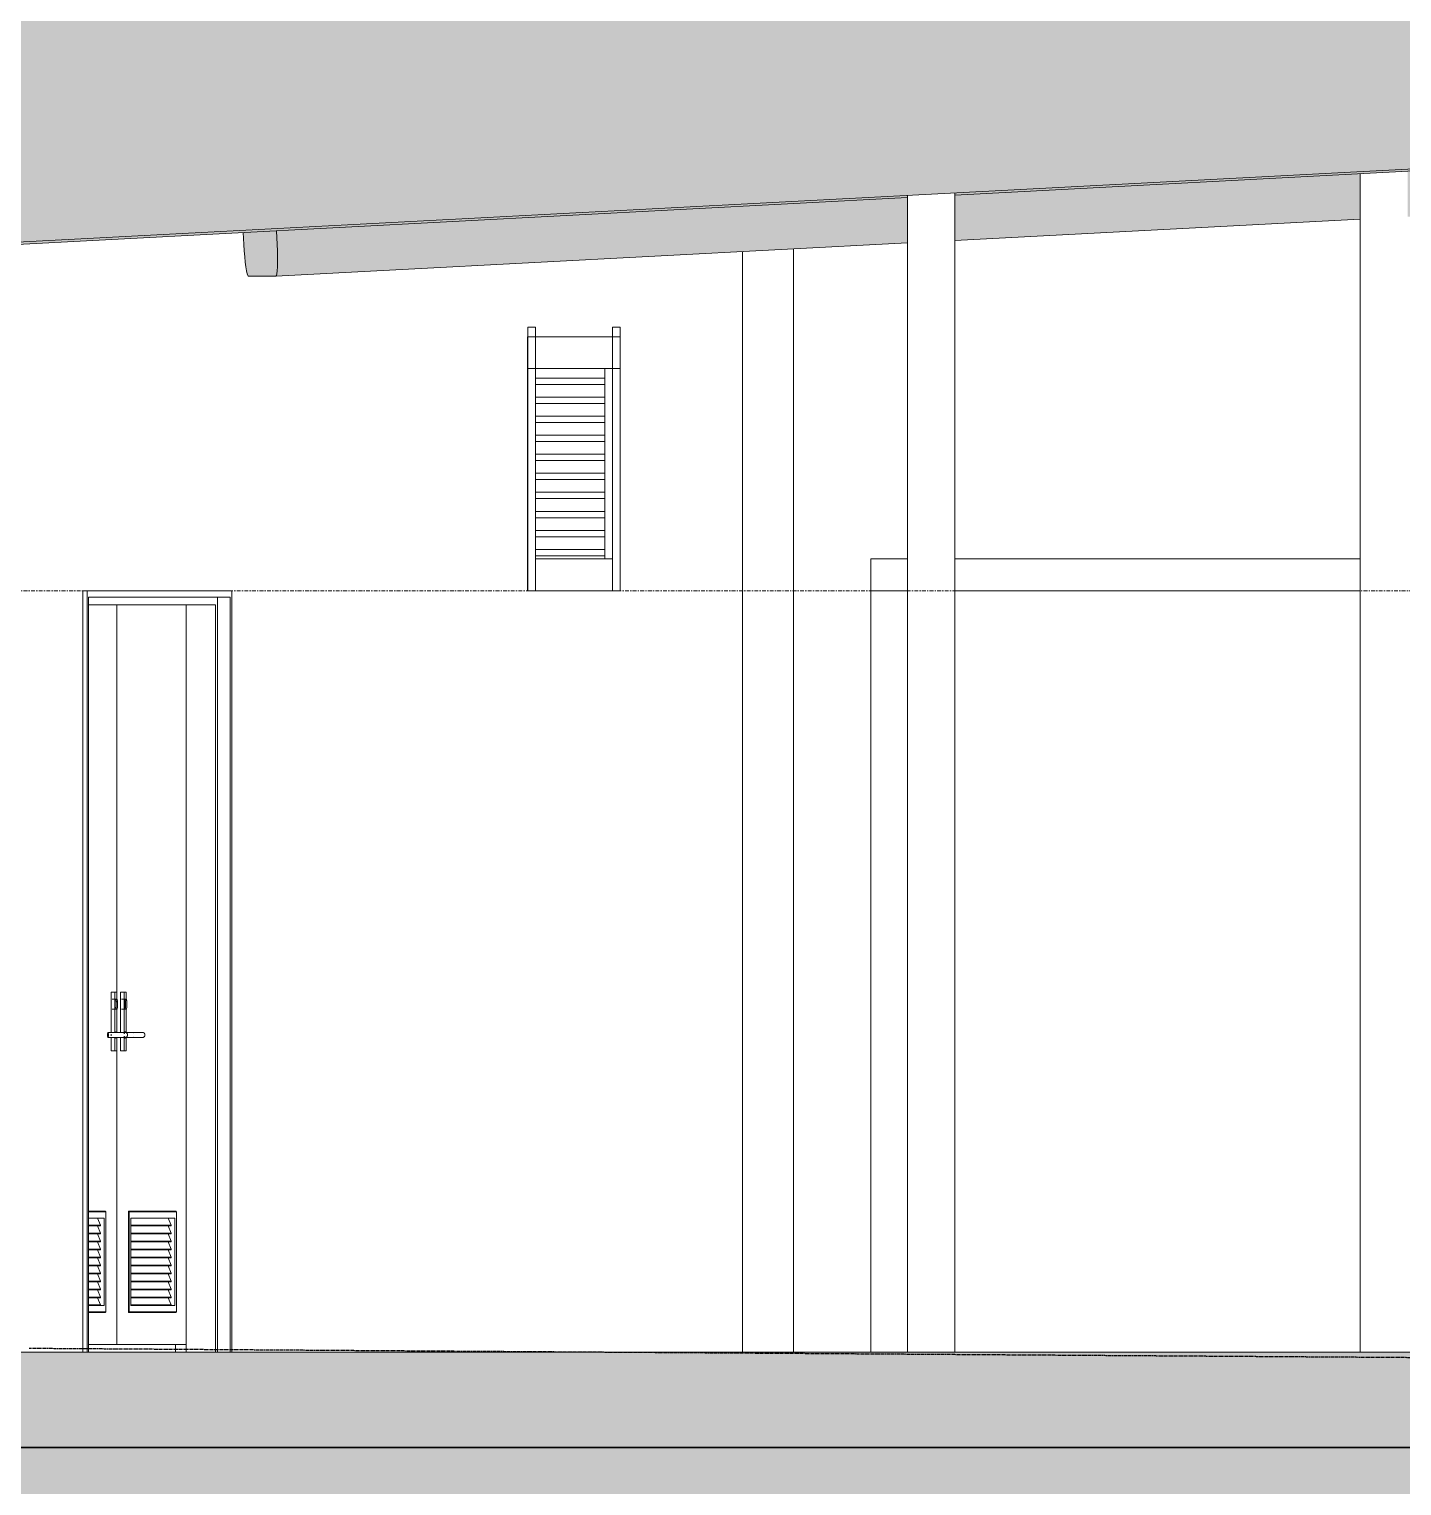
# Model space of a CAD drawing. Header units: millimetres. Extents: x 4237772 to 4686020, y -673 to 29459.
# Drawn here: x 4449669 to 4453996, y 4779 to 9370 of the extents above; entities that cross this region are included whole.
import ezdxf

# ---------------------------------------------------------------- set-up
doc = ezdxf.new("R2010")
doc.units = ezdxf.units.MM
doc.linetypes.add('AEC_Center', pattern=[24, 12, -4, 4, -4])
doc.linetypes.add('Existing Ground', pattern=[4.5, 3, -1.5])
for name, color, linetype, lineweight in [('A-CLNG', 13, 'Continuous', 5), ('A-DETL', 90, 'Continuous', 18), ('A-DETL-GENF', 92, 'Continuous', 5), ('A-DOOR', 31, 'Continuous', 5), ('A-DOOR-FRAM', 31, 'Continuous', 5), ('A-FLOR', 192, 'Continuous', 5), ('A-FLOR-LEVL', 51, 'Continuous', 5), ('A-FLOR-PATT', 8, 'Continuous', 15), ('A-GENM', 13, 'Continuous', 5), ('A-GLAZ-CWMG', 51, 'Continuous', 5), ('A-WALL', 113, 'Continuous', 5), ('S-COLS', 52, 'Continuous', 5)]:
    doc.layers.add(name, color=color, linetype=linetype, lineweight=lineweight)
pattern_1 = [(50, (4488880.5, 10654.8), (1457.472, -127.512), [152.4, -1676.4]), (355, (4488880.5, 10654.8), (-281.942, 1528.454), [121.92, -1341.12]), (100.451, (4489002, 10644.2), (1175.54, 1400.933), [129.52, -1424.72]), (46.184, (4488880.5, 11061.2), (2168.63, -336.34), [228.6, -2514.6]), (96.636, (4489061.3, 11033.2), (1899.22, 1979.42), [194.28, -2137.08]), (351.184, (4488880.5, 11061.2), (1899.24, 1979.4), [182.88, -2011.68]), (21, (4489083.7, 10959.6), (1212.915, -818.121), [152.4, -1676.4]), (326, (4489083.7, 10959.6), (494.417, 1473.504), [121.92, -1341.12]), (71.451, (4489184.8, 10891.4), (1707.337, 655.37), [129.52, -1424.72]), (37.5, (4488880.53, 10654.8), (24.7094, 676.44), [67.056, -1257.808, 67.056, -2640.584]), (37.5, (4488880.53, 10654.8), (24.7094, 676.44), [-1391.92, -1294.384, 67.056, -1279.144]), (7.5, (4488880.5, 10654.8), (534.558, 801.444), [67.056, -709.168, 67.056, -1740.408]), (7.5, (4488880.5, 10654.8), (534.558, 801.444), [-843.28, -1227.328, 67.056, -446.024]), (327.5, (4488427.4, 10654.8), (1084.7275, -45.831), [67.056, -440.944, 67.056, -3621.024]), (327.5, (4488427.4, 10654.8), (1084.7275, -45.831), [-575.056, -1517.904, 67.056, -2036.064]), (317.5, (4488224.2, 10654.8), (1185.035, 203.414), [67.056, -593.344, 67.056, -2479.04]), (317.5, (4488224.2, 10654.8), (1185.035, 203.414), [-727.456, -985.52, 67.056, -1426.464])]

# ---------------------------------------------------------------- blocks, each defined once
blk = doc.blocks.new('Mechanical - Condensers - Mechanical - Condensers-1249279-SECTION - GRIDS B1-B2')
at = {"layer": 'A-GENM'}
h = blk.add_hatch(color=256, dxfattribs=at)
h.paths.add_polyline_path([(4415037.4, 8329.8), (4436182.7, 9438.4), (4436182.7, 10891.3), (4436172.5, 10891.3), (4436172.5, 10439.2), (4414985.1, 9328.4), (4415005.1, 8947.9)])
h.paths.add_polyline_path([(4436716.5, 9466.4), (4437172.1, 9490.2), (4437172.1, 13590.3), (4461105.5, 13590.3), (4461105.5, 14590.3), (4437034.5, 14590), (4436716.5, 14562.1), (4436716.5, 9584)])
h.paths.add_polyline_path([(4436182.7, 10904), (4436182.7, 11332.6), (4436172.5, 11332.6), (4436172.5, 10904)])
h.paths.add_polyline_path([(4436182.7, 11345.3), (4436182.7, 14590.3), (4436172.5, 14590.3), (4436172.5, 11345.3)])
h.paths.add_polyline_path([(4475115.8, 13590.3), (4477373.7, 13590.3), (4477373.7, 14590.3), (4461305.5, 14590.3), (4461305.5, 13590.3), (4474992.1, 13590.3)])
h = blk.add_hatch(color=256, dxfattribs=at)
h.paths.add_polyline_path([(4424822.8, 8691), (4426809.4, 8795.5), (4426809.4, 8838.9), (4424820.5, 8734.3)])
h.paths.add_polyline_path([(4426959.4, 8803.4), (4428236.6, 8870.6), (4428236.6, 8914), (4426959.4, 8846.8)])
h.paths.add_polyline_path([(4428386.6, 8878.5), (4429663.8, 8947.9), (4429663.8, 8989.1), (4428386.6, 8921.9)])
h.paths.add_polyline_path([(4429813.8, 8953.6), (4436170.1, 9288), (4436170.1, 9331.3), (4429813.8, 8996.9)])
h.paths.add_polyline_path([(4436716.5, 9316.7), (4439677.4, 9472.5), (4439677.4, 9515.9), (4436716.5, 9360.1)])
h.paths.add_polyline_path([(4440146.3, 9497.2), (4440550.2, 9518.4), (4440550.2, 9561.8), (4440146.3, 9540.5)])
h.paths.add_polyline_path([(4441019, 9543.1), (4441307.8, 9558.3), (4441307.8, 9601.6), (4441019, 9586.4)])
h.paths.add_polyline_path([(4440311.6, 10755.5), (4440550.2, 10768), (4440550.2, 11040.8), (4440311.6, 11028.2), (4440311.6, 10785.9)])
h.paths.add_polyline_path([(4441019, 10792.7), (4441307.8, 10807.9), (4441307.8, 11080.7), (4441019, 11065.5), (4441019, 10810.3)])
h = blk.add_hatch(color=256, dxfattribs=at)
h.paths.add_polyline_path([(4420199.8, 8491.2), (4426809.4, 8839.8), (4426809.4, 8845.3), (4420202.6, 8498.9), (4420201.9, 8494.6)])
h.paths.add_polyline_path([(4426959.4, 8846.8), (4436170.1, 9333.5), (4436170.1, 9336), (4426959.4, 8852.9), (4426959.4, 8847.7)])
h.paths.add_polyline_path([(4436716.5, 9360.1), (4443977.4, 9742.1), (4443976.2, 9745.3), (4443954.4, 9769.9), (4443886.5, 9837), (4437301.2, 9490.5), (4437301.2, 9395.4), (4436716.5, 9362.4)])
h = blk.add_hatch(color=256, dxfattribs=at)
h.paths.add_polyline_path([(4424819.3, 8591.2), (4426809.4, 8696.3), (4426809.4, 8795.5), (4424822.8, 8691), (4424823.9, 8620.4), (4424821.4, 8594.6)])
h.paths.add_polyline_path([(4426959.4, 8703.8), (4428236.6, 8771.6), (4428236.6, 8870.6), (4426959.4, 8803.4), (4426959.4, 8704.2)])
h.paths.add_polyline_path([(4428386.6, 8778.8), (4429663.8, 8847), (4429663.8, 8945.7), (4428386.6, 8878.5), (4428386.6, 8779.5)])
h.paths.add_polyline_path([(4429813.8, 8853.9), (4436170.1, 9190.6), (4436170.1, 9288), (4429813.8, 8953.6), (4429813.8, 8854.9)])
h.paths.add_polyline_path([(4436716.5, 9217.1), (4439677.4, 9372.8), (4439677.4, 9472.5), (4436716.5, 9316.7), (4436716.5, 9219.4)])
h.paths.add_polyline_path([(4440146.3, 9397.5), (4440550.2, 9418.7), (4440550.2, 9518.4), (4440146.3, 9495.3), (4440146.3, 9400.5)])
h.paths.add_polyline_path([(4441019, 9443.4), (4441398.7, 9463.4), (4441397.5, 9466.6), (4441375.7, 9491.2), (4441307.8, 9558.3), (4441019, 9542.6), (4441019, 9446.6)])
h = blk.add_hatch(color=256, dxfattribs=at)
h.paths.add_polyline_path([(4415045.3, 8229.9), (4436182.7, 9338.1), (4436182.7, 9438.4), (4415037.4, 8329.8), (4415044.5, 8233.4)])
h.paths.add_polyline_path([(4436716.5, 9366.1), (4437274.7, 9395.4), (4437251, 9416.3), (4437172.1, 9490.2), (4436716.5, 9465.8), (4436716.5, 9369.4)])
blk.add_hatch(color=256, dxfattribs=at).paths.add_polyline_path([(4424732, 8591.2), (4424819.3, 8591.2), (4424821.4, 8594.6), (4424824.2, 8641.1), (4424820.5, 8734.3), (4424716.1, 8728.8), (4424719.7, 8665.2), (4424724.3, 8620.4), (4424729.6, 8594.6)])
for p, q in [((4415071.9, 8229.9), (4436182.7, 9336.7)), ((4426959.4, 8846.8), (4436170.1, 9331.3)), ((4420199.9, 8491.2), (4426809.8, 8838.9)), ((4426959.4, 8703.8), (4428237, 8771)), ((4424716.1, 8728.8), (4424718.1, 8691)), ((4424822.8, 8691), (4424820.5, 8734.3)), ((4424819.3, 8591.2), (4426809.8, 8695.9)), ((4424732, 8591.2), (4424819.3, 8591.2))]:
    blk.add_line(p, q, dxfattribs=at)
for centre, start_param, end_param in [((4424726.8, 8691), 1.566212, 3.137008), ((4424814.1, 8691), 3.137008, 4.707804)]:
    blk.add_ellipse(centre, major_axis=(-5.3, 99.9), ratio=0.08715, start_param=start_param, end_param=end_param, dxfattribs=at)
blk = doc.blocks.new('Rectangular Mullion - 100 x 100mm-1547827-SECTION - GRIDS B1-B2')
at = {"layer": 'A-GLAZ-CWMG'}
for p, q in [((4425613.6, 8300), (4425613.6, 8400)), ((4425903.8, 8400), (4425613.6, 8400)), ((4425903.8, 8400), (4425903.8, 8300)), ((4425903.8, 8300), (4425613.6, 8300))]:
    blk.add_line(p, q, dxfattribs=at)
blk = doc.blocks.new('Rectangular Mullion - 100 x 100mm-1547828-SECTION - GRIDS B1-B2')
at = {"layer": 'A-GLAZ-CWMG'}
for p, q in [((4425637.8, 7600), (4425637.8, 7700)), ((4425637.8, 7700), (4425879.6, 7700)), ((4425879.6, 7700), (4425879.6, 7600)), ((4425637.8, 7600), (4425879.6, 7600))]:
    blk.add_line(p, q, dxfattribs=at)
blk = doc.blocks.new('Rectangular Mullion - 100 x 100mm-1252761-SECTION - GRIDS B1-B2')
at = {"layer": 'A-GLAZ-CWMG'}
for p, q in [((4425613.6, 7660), (4425613.6, 7600)), ((4425637.8, 7660), (4425637.8, 7600)), ((4425637.8, 7600), (4425613.6, 7600))]:
    blk.add_line(p, q, dxfattribs=at)
blk = doc.blocks.new('Rectangular Mullion - 100 x 100mm-1252762-SECTION - GRIDS B1-B2')
at = {"layer": 'A-GLAZ-CWMG'}
for p, q in [((4425613.6, 7720), (4425613.6, 7660)), ((4425637.8, 7720), (4425637.8, 7660))]:
    blk.add_line(p, q, dxfattribs=at)
blk = doc.blocks.new('Rectangular Mullion - 100 x 100mm-1773487-SECTION - GRIDS B1-B2')
at = {"layer": 'A-GLAZ-CWMG'}
for p, q in [((4425613.6, 8430), (4425637.8, 8430)), ((4425613.6, 8430), (4425613.6, 8320)), ((4425637.8, 8430), (4425637.8, 8320))]:
    blk.add_line(p, q, dxfattribs=at)
blk = doc.blocks.new('Rectangular Mullion - 100 x 100mm-1252764-SECTION - GRIDS B1-B2')
at = {"layer": 'A-GLAZ-CWMG'}
for p, q in [((4425879.6, 7600), (4425879.6, 7660)), ((4425903.8, 7600), (4425903.8, 7660)), ((4425903.8, 7600), (4425879.6, 7600))]:
    blk.add_line(p, q, dxfattribs=at)
blk = doc.blocks.new('Rectangular Mullion - 100 x 100mm-1252765-SECTION - GRIDS B1-B2')
at = {"layer": 'A-GLAZ-CWMG'}
for p, q in [((4425879.6, 7660), (4425879.6, 7720)), ((4425903.8, 7660), (4425903.8, 7720))]:
    blk.add_line(p, q, dxfattribs=at)
blk = doc.blocks.new('Rectangular Mullion - 100 x 100mm-1773488-SECTION - GRIDS B1-B2')
at = {"layer": 'A-GLAZ-CWMG'}
for p, q in [((4425879.6, 8430), (4425903.8, 8430)), ((4425879.6, 8320), (4425879.6, 8430)), ((4425903.8, 8320), (4425903.8, 8430))]:
    blk.add_line(p, q, dxfattribs=at)
blk = doc.blocks.new('Rectangular Mullion - 50 x 100mm-1773486-SECTION - GRIDS B1-B2')
at = {"layer": 'A-GLAZ-CWMG'}
for q in [(4425637.8, 7710), (4425855.4, 7700)]:
    blk.add_line((4425855.4, 7710), q, dxfattribs=at)
blk = doc.blocks.new('Rectangular Mullion - 50 x 100mm-V293-SECTION - GRIDS B1-B2')
at = {"layer": 'A-GLAZ-CWMG'}
for q in [(4425637.8, 7770), (4425855.4, 7700)]:
    blk.add_line((4425855.4, 7770), q, dxfattribs=at)
blk = doc.blocks.new('Rectangular Mullion - 50 x 100mm-V294-SECTION - GRIDS B1-B2')
at = {"layer": 'A-GLAZ-CWMG'}
for p, q in [((4425855.4, 7830), (4425637.8, 7830)), ((4425855.4, 7830), (4425855.4, 7730)), ((4425855.4, 7730), (4425637.8, 7730))]:
    blk.add_line(p, q, dxfattribs=at)
blk = doc.blocks.new('Rectangular Mullion - 50 x 100mm-V295-SECTION - GRIDS B1-B2')
at = {"layer": 'A-GLAZ-CWMG'}
for p, q in [((4425855.4, 8300), (4425855.4, 8210)), ((4425855.4, 8210), (4425637.8, 8210))]:
    blk.add_line(p, q, dxfattribs=at)
blk = doc.blocks.new('Rectangular Mullion - 50 x 100mm-V296-SECTION - GRIDS B1-B2')
at = {"layer": 'A-GLAZ-CWMG'}
for p, q in [((4425855.4, 8270), (4425637.8, 8270)), ((4425855.4, 8300), (4425855.4, 8270))]:
    blk.add_line(p, q, dxfattribs=at)
blk = doc.blocks.new('X_Door-Panel-Hinge-Standard - Standard-2513151-SECTION - GRIDS B1-B2')
at = {"layer": 'A-DOOR'}
for p, q in [((4424317.6, 7555), (4424317.6, 6310.8)), ((4424317.6, 6305.7), (4424317.6, 6303)), ((4424317.6, 6281), (4424317.6, 6206.9)), ((4424317.6, 6191.2), (4424317.6, 5225)), ((4424281.4, 5645), (4424228.6, 5645)), ((4424282.8, 5643), (4424228.6, 5643)), ((4424278, 5623), (4424228.6, 5623)), ((4424265.9, 5601), (4424228.6, 5601)), ((4424256.6, 5623), (4424265.9, 5601)), ((4424265.9, 5601), (4424265.9, 5598)), ((4424278, 5347), (4424278, 5623)), ((4424281.4, 5645), (4424282.8, 5643)), ((4424282.8, 5643), (4424282.8, 5327)), ((4424265.9, 5598), (4424228.6, 5598)), ((4424265.9, 5575.8), (4424228.6, 5575.8)), ((4424265.9, 5572.8), (4424228.6, 5572.8)), ((4424256.5, 5598), (4424265.9, 5575.8)), ((4424256.5, 5572.8), (4424265.9, 5550.6)), ((4424265.9, 5575.8), (4424265.9, 5572.8)), ((4424265.9, 5550.6), (4424228.6, 5550.6)), ((4424265.9, 5547.6), (4424228.6, 5547.6)), ((4424265.9, 5525.4), (4424228.6, 5525.4)), ((4424265.9, 5522.4), (4424228.6, 5522.4)), ((4424256.5, 5547.6), (4424265.9, 5525.4)), ((4424256.5, 5522.4), (4424265.9, 5500.2)), ((4424265.9, 5550.6), (4424265.9, 5547.6)), ((4424265.9, 5525.4), (4424265.9, 5522.4)), ((4424265.9, 5500.2), (4424228.6, 5500.2)), ((4424265.9, 5497.2), (4424228.6, 5497.2)), ((4424265.9, 5475), (4424228.6, 5475)), ((4424265.9, 5472), (4424228.6, 5472)), ((4424256.5, 5497.2), (4424265.9, 5475)), ((4424256.5, 5472), (4424265.9, 5449.8)), ((4424265.9, 5500.2), (4424265.9, 5497.2)), ((4424265.9, 5475), (4424265.9, 5472)), ((4424265.9, 5449.8), (4424228.6, 5449.8)), ((4424265.9, 5446.8), (4424228.6, 5446.8)), ((4424265.9, 5424.6), (4424228.6, 5424.6)), ((4424265.9, 5421.6), (4424228.6, 5421.6)), ((4424256.5, 5446.8), (4424265.9, 5424.6)), ((4424256.5, 5421.6), (4424265.9, 5399.4)), ((4424265.9, 5449.8), (4424265.9, 5446.8)), ((4424265.9, 5424.6), (4424265.9, 5421.6)), ((4424265.9, 5399.4), (4424228.6, 5399.4)), ((4424265.9, 5396.4), (4424228.6, 5396.4)), ((4424265.9, 5374.2), (4424228.6, 5374.2)), ((4424265.9, 5371.2), (4424228.6, 5371.2)), ((4424256.5, 5396.4), (4424265.9, 5374.2)), ((4424256.5, 5371.2), (4424265.9, 5349)), ((4424265.9, 5399.4), (4424265.9, 5396.4)), ((4424265.9, 5374.2), (4424265.9, 5371.2)), ((4424265.9, 5349), (4424228.6, 5349)), ((4424228.6, 5347), (4424278, 5347)), ((4424282.8, 5327), (4424228.6, 5327)), ((4424282.8, 5327), (4424281.4, 5325)), ((4424228.6, 5325), (4424281.4, 5325)), ((4424317.6, 5225), (4424228.6, 5225))]:
    blk.add_line(p, q, dxfattribs=at)
blk = doc.blocks.new('X_Door-Frame-Metal - Standard-2885300-SECTION - GRIDS B1-B2')
at = {"layer": 'A-DOOR-FRAM'}
for p, q in [((4424223.8, 7600), (4424210.2, 7600)), ((4424210.2, 7600), (4424210.2, 5200)), ((4424223.8, 7600), (4424223.8, 5200)), ((4424679.8, 7600), (4424223.8, 7600)), ((4424228.6, 7580), (4424228.6, 5200)), ((4424228.6, 7580), (4424675, 7580)), ((4424635.2, 5200), (4424635.2, 7580)), ((4424675, 7580), (4424675, 5200)), ((4424679.8, 5200), (4424679.8, 7600)), ((4424228.5, 7555), (4424629.1, 7555)), ((4424536, 5200), (4424536, 7555)), ((4424629.1, 7555), (4424629.1, 5200)), ((4424502.3, 5200), (4424502.3, 5225))]:
    blk.add_line(p, q, dxfattribs=at)
blk = doc.blocks.new('X_Door-Handle-Lockwood 4800 Series Lever - Standard-V302-SECTION - GRIDS B1-B2')
at = {"layer": 'A-DOOR'}
for p, q in [((4424300, 6207.2), (4424300, 6334)), ((4424311.4, 6335), (4424300.2, 6335)), ((4424300.2, 6335), (4424306, 6335)), ((4424317.7, 6313), (4424303.1, 6313)), ((4424311.1, 6334), (4424311.1, 6207.6)), ((4424317.2, 6335), (4424311.4, 6335)), ((4424311.9, 6291), (4424311.9, 6303)), ((4424315.3, 6303), (4424315.3, 6291)), ((4424317.4, 6311.5), (4424317.4, 6334)), ((4424317.4, 6303), (4424317.4, 6306)), ((4424320.1, 6291), (4424320.1, 6303)), ((4424303.1, 6281), (4424317.7, 6281)), ((4424317.4, 6206.9), (4424317.4, 6281.8)), ((4424297.6, 6208), (4424289.9, 6208)), ((4424300, 6197.7), (4424300, 6202.3)), ((4424323, 6208), (4424303.1, 6208)), ((4424342.7, 6208), (4424330.4, 6208)), ((4424289.9, 6192), (4424297.6, 6192)), ((4424300, 6151), (4424300, 6191.2)), ((4424303.1, 6192), (4424323, 6192)), ((4424311.1, 6191.2), (4424311.1, 6151)), ((4424317.4, 6151), (4424317.4, 6191.2)), ((4424330.4, 6192), (4424342.7, 6192)), ((4424300.2, 6150), (4424311.4, 6150)), ((4424306, 6150), (4424300.2, 6150)), ((4424311.4, 6150), (4424317.2, 6150))]:
    blk.add_line(p, q, dxfattribs=at)
at = {"layer": 'A-DOOR', "flags": 128}
for points in [[(4424330.4, 6208), (4424330.1, 6208), (4424329.8, 6208), (4424329.4, 6208), (4424329, 6208), (4424328.5, 6208), (4424328.1, 6208), (4424327.5, 6208), (4424327, 6208), (4424326.4, 6208), (4424325.7, 6208), (4424325.1, 6208), (4424324.4, 6208), (4424323.6, 6208), (4424322.9, 6208), (4424322.1, 6208), (4424321.3, 6208), (4424320.4, 6208), (4424319.5, 6208), (4424318.6, 6208), (4424317.7, 6208), (4424316.8, 6208), (4424315.8, 6208), (4424314.8, 6208), (4424313.8, 6208), (4424312.8, 6208), (4424311.8, 6208), (4424310.7, 6208), (4424309.7, 6208), (4424308.6, 6208), (4424307.6, 6208), (4424306.5, 6208), (4424305.4, 6208), (4424304.3, 6208), (4424303.3, 6208), (4424302.2, 6208), (4424301.1, 6208), (4424300, 6208), (4424299, 6208), (4424297.9, 6208), (4424297.6, 6208)], [(4424323, 6208), (4424324.1, 6208), (4424325.1, 6208), (4424326.1, 6208), (4424327.1, 6208), (4424328.1, 6208), (4424329.1, 6208), (4424330, 6208), (4424330.9, 6208), (4424331.8, 6208), (4424332.7, 6208), (4424333.6, 6208), (4424334.4, 6208), (4424335.2, 6208), (4424335.9, 6208), (4424336.7, 6208), (4424337.4, 6208), (4424338, 6208), (4424338.7, 6208), (4424339.3, 6208), (4424339.8, 6208), (4424340.4, 6208), (4424340.8, 6208), (4424341.3, 6208), (4424341.7, 6208), (4424342.1, 6208), (4424342.4, 6208), (4424342.7, 6208), (4424342.9, 6208), (4424343.1, 6208), (4424343.3, 6208), (4424343.4, 6208), (4424343.5, 6208), (4424343.5, 6208)], [(4424343.5, 6208), (4424343.5, 6208), (4424343.4, 6208), (4424343.3, 6208), (4424343.1, 6208), (4424343, 6208), (4424342.7, 6208), (4424342.7, 6208)], [(4424343.5, 6208), (4424343.8, 6208), (4424344.1, 6208), (4424344.4, 6207.9), (4424344.8, 6207.9), (4424345.1, 6207.8), (4424345.4, 6207.8), (4424345.7, 6207.7), (4424346, 6207.6), (4424346.3, 6207.5), (4424346.6, 6207.4), (4424346.9, 6207.2), (4424347.2, 6207.1), (4424347.5, 6206.9), (4424347.7, 6206.8), (4424348, 6206.6), (4424348.3, 6206.4), (4424348.5, 6206.2), (4424348.8, 6206), (4424349, 6205.8), (4424349.2, 6205.6), (4424349.4, 6205.3), (4424349.7, 6205.1), (4424349.9, 6204.8), (4424350, 6204.6), (4424350.2, 6204.3), (4424350.4, 6204), (4424350.5, 6203.8), (4424350.7, 6203.5), (4424350.8, 6203.2), (4424350.9, 6202.9), (4424351.1, 6202.6), (4424351.2, 6202.3), (4424351.2, 6202), (4424351.3, 6201.7), (4424351.4, 6201.4), (4424351.4, 6201), (4424351.5, 6200.7), (4424351.5, 6200.4), (4424351.5, 6200.1), (4424351.5, 6200)], [(4424351.5, 6200), (4424351.5, 6199.7), (4424351.5, 6199.4), (4424351.4, 6199), (4424351.4, 6198.7), (4424351.3, 6198.4), (4424351.3, 6198.1), (4424351.2, 6197.8), (4424351.1, 6197.5), (4424351, 6197.2), (4424350.9, 6196.9), (4424350.7, 6196.6), (4424350.6, 6196.3), (4424350.4, 6196), (4424350.3, 6195.8), (4424350.1, 6195.5), (4424349.9, 6195.2), (4424349.7, 6195), (4424349.5, 6194.7), (4424349.3, 6194.5), (4424349.1, 6194.3), (4424348.8, 6194), (4424348.6, 6193.8), (4424348.3, 6193.6), (4424348.1, 6193.4), (4424347.8, 6193.3), (4424347.5, 6193.1), (4424347.3, 6192.9), (4424347, 6192.8), (4424346.7, 6192.7), (4424346.4, 6192.5), (4424346.1, 6192.4), (4424345.8, 6192.3), (4424345.5, 6192.3), (4424345.2, 6192.2), (4424344.9, 6192.1), (4424344.5, 6192.1), (4424344.2, 6192), (4424343.9, 6192), (4424343.6, 6192), (4424343.5, 6192)], [(4424297.6, 6192), (4424298.7, 6192), (4424299.7, 6192), (4424300.8, 6192), (4424301.9, 6192), (4424303, 6192), (4424304, 6192), (4424305.1, 6192), (4424306.2, 6192), (4424307.3, 6192), (4424308.3, 6192), (4424309.4, 6192), (4424310.5, 6192), (4424311.5, 6192), (4424312.5, 6192), (4424313.6, 6192), (4424314.6, 6192), (4424315.6, 6192), (4424316.5, 6192), (4424317.5, 6192), (4424318.4, 6192), (4424319.3, 6192), (4424320.2, 6192), (4424321, 6192), (4424321.9, 6192), (4424322.7, 6192), (4424323.4, 6192), (4424324.2, 6192), (4424324.9, 6192), (4424325.6, 6192), (4424326.2, 6192), (4424326.8, 6192), (4424327.4, 6192), (4424327.9, 6192), (4424328.4, 6192), (4424328.9, 6192), (4424329.3, 6192), (4424329.7, 6192), (4424330, 6192), (4424330.3, 6192), (4424330.4, 6192)], [(4424343.5, 6192), (4424343.5, 6192), (4424343.4, 6192), (4424343.3, 6192), (4424343.1, 6192), (4424343, 6192), (4424342.7, 6192), (4424342.4, 6192), (4424342.1, 6192), (4424341.8, 6192), (4424341.4, 6192), (4424340.9, 6192), (4424340.4, 6192), (4424339.9, 6192), (4424339.4, 6192), (4424338.8, 6192), (4424338.1, 6192), (4424337.5, 6192), (4424336.8, 6192), (4424336.1, 6192), (4424335.3, 6192), (4424334.5, 6192), (4424333.7, 6192), (4424332.8, 6192), (4424332, 6192), (4424331.1, 6192), (4424330.2, 6192), (4424329.2, 6192), (4424328.3, 6192), (4424327.3, 6192), (4424326.3, 6192), (4424325.3, 6192), (4424324.2, 6192), (4424323.2, 6192), (4424323, 6192)], [(4424342.7, 6192), (4424342.9, 6192), (4424343.1, 6192), (4424343.3, 6192), (4424343.4, 6192), (4424343.5, 6192), (4424343.5, 6192)]]:
    blk.add_lwpolyline(points, dxfattribs=at)
at = {"layer": 'A-DOOR'}
for centre, major_axis, start_param, end_param in [((4424300.2, 6334), (0, 1), 0, 1.570796), ((4424306, 6334), (0, 1), 4.712389, 6.283185), ((4424311.4, 6334), (0, 1), 0, 1.570796), ((4424314.3, 6303), (0, 10), 5.759587, 7.853982), ((4424314.3, 6291), (0, 10), 1.570796, 3.665191), ((4424317.7, 6303), (0, 10), 4.712389, 7.853982), ((4424317.7, 6291), (0, 10), 1.570796, 4.712389), ((4424314.3, 6303), (0, 10), 4.712389, 4.974188), ((4424317.2, 6334), (0, 1), 4.712389, 6.021386), ((4424289.9, 6200), (0, 8), 4.712389, 7.853982), ((4424289.9, 6200), (0, 8), 1.570796, 4.712389), ((4424314.3, 6200), (0, 10), 5.497787, 6.806784), ((4424314.3, 6200), (0, 10), 2.659369, 3.926991), ((4424300.2, 6151), (0, 1), 1.570796, 3.141593), ((4424306, 6151), (0, 1), 3.141593, 4.712389), ((4424311.4, 6151), (0, 1), 1.570796, 3.141593), ((4424317.2, 6151), (0, 1), 3.141593, 4.712389)]:
    blk.add_ellipse(centre, major_axis=major_axis, ratio=0.241811, start_param=start_param, end_param=end_param, dxfattribs=at)
blk = doc.blocks.new('X_Door-Panel-Hinge-Standard - Standard-2513084-SECTION - GRIDS B1-B2')
at = {"layer": 'A-DOOR'}
for p, q in [((4424318.1, 6309.3), (4424318.1, 7555)), ((4424318.1, 6206.7), (4424318.1, 6282.8)), ((4424318.1, 5225), (4424318.1, 6191.2)), ((4424356.8, 5643), (4424354.4, 5645)), ((4424354.4, 5645), (4424354.4, 5325)), ((4424504.3, 5645), (4424354.4, 5645)), ((4424356.8, 5327), (4424356.8, 5643)), ((4424505.8, 5643), (4424356.8, 5643)), ((4424488.8, 5601), (4424361.3, 5601)), ((4424361.7, 5623), (4424361.7, 5347)), ((4424500.9, 5623), (4424361.7, 5623)), ((4424479.5, 5623), (4424488.8, 5601)), ((4424488.8, 5601), (4424488.8, 5598)), ((4424500.9, 5347), (4424500.9, 5623)), ((4424504.3, 5645), (4424505.8, 5643)), ((4424505.8, 5643), (4424505.8, 5327)), ((4424488.8, 5598), (4424361.2, 5598)), ((4424488.8, 5575.8), (4424361.7, 5575.8)), ((4424488.8, 5572.8), (4424361.7, 5572.8)), ((4424479.4, 5598), (4424488.8, 5575.8)), ((4424479.4, 5572.8), (4424488.8, 5550.6)), ((4424488.8, 5575.8), (4424488.8, 5572.8)), ((4424488.8, 5550.6), (4424361.7, 5550.6)), ((4424488.8, 5547.6), (4424361.7, 5547.6)), ((4424488.8, 5525.4), (4424361.7, 5525.4)), ((4424488.8, 5522.4), (4424361.7, 5522.4)), ((4424479.4, 5547.6), (4424488.8, 5525.4)), ((4424479.4, 5522.4), (4424488.8, 5500.2)), ((4424488.8, 5550.6), (4424488.8, 5547.6)), ((4424488.8, 5525.4), (4424488.8, 5522.4)), ((4424488.8, 5500.2), (4424361.7, 5500.2)), ((4424488.8, 5497.2), (4424361.7, 5497.2)), ((4424488.8, 5475), (4424361.7, 5475)), ((4424488.8, 5472), (4424361.7, 5472)), ((4424479.4, 5497.2), (4424488.8, 5475)), ((4424479.4, 5472), (4424488.8, 5449.8)), ((4424488.8, 5500.2), (4424488.8, 5497.2)), ((4424488.8, 5475), (4424488.8, 5472)), ((4424488.8, 5449.8), (4424361.7, 5449.8)), ((4424488.8, 5446.8), (4424361.7, 5446.8)), ((4424488.8, 5424.6), (4424361.7, 5424.6)), ((4424488.8, 5421.6), (4424361.7, 5421.6)), ((4424479.4, 5446.8), (4424488.8, 5424.6)), ((4424479.4, 5421.6), (4424488.8, 5399.4)), ((4424488.8, 5449.8), (4424488.8, 5446.8)), ((4424488.8, 5424.6), (4424488.8, 5421.6)), ((4424488.8, 5399.4), (4424361.7, 5399.4)), ((4424488.8, 5396.4), (4424361.7, 5396.4)), ((4424488.8, 5374.2), (4424361.7, 5374.2)), ((4424488.8, 5371.2), (4424361.7, 5371.2)), ((4424479.4, 5396.4), (4424488.8, 5374.2)), ((4424479.4, 5371.2), (4424488.8, 5349)), ((4424488.8, 5399.4), (4424488.8, 5396.4)), ((4424488.8, 5374.2), (4424488.8, 5371.2)), ((4424354.4, 5325), (4424356.8, 5327)), ((4424505.8, 5327), (4424356.8, 5327)), ((4424488.8, 5349), (4424361.7, 5349)), ((4424361.7, 5347), (4424500.9, 5347)), ((4424504.3, 5325), (4424505.8, 5327)), ((4424354.4, 5325), (4424504.3, 5325)), ((4424535, 5225), (4424318.1, 5225))]:
    blk.add_line(p, q, dxfattribs=at)
blk = doc.blocks.new('X_Door-Handle-Lockwood 4800 Series Lever - Standard-765406-SECTION - GRIDS B1-B2')
at = {"layer": 'A-DOOR'}
for p, q in [((4419724.3, 6206.8), (4419724.3, 6334)), ((4419735.7, 6335), (4419724.5, 6335)), ((4419724.5, 6335), (4419730.3, 6335)), ((4419741.9, 6313), (4419727.4, 6313)), ((4419735.4, 6334), (4419735.4, 6204)), ((4419741.5, 6335), (4419735.7, 6335)), ((4419736.1, 6291), (4419736.1, 6303)), ((4419739.5, 6303), (4419739.5, 6291)), ((4419741.7, 6309.9), (4419741.7, 6334)), ((4419744.4, 6291), (4419744.4, 6303)), ((4419727.4, 6281), (4419741.9, 6281)), ((4419741.7, 6206.9), (4419741.7, 6282)), ((4419747.3, 6208), (4419727.4, 6208)), ((4419772.7, 6208), (4419764.9, 6208)), ((4419792.3, 6208), (4419780, 6208)), ((4419724.3, 6151), (4419724.3, 6191.2)), ((4419727.4, 6192), (4419747.3, 6192)), ((4419735.4, 6196), (4419735.4, 6151)), ((4419741.7, 6151), (4419741.7, 6191.2)), ((4419764.9, 6192), (4419772.7, 6192)), ((4419780, 6192), (4419792.3, 6192)), ((4419724.5, 6150), (4419735.7, 6150)), ((4419730.3, 6150), (4419724.5, 6150)), ((4419735.7, 6150), (4419741.5, 6150))]:
    blk.add_line(p, q, dxfattribs=at)
at = {"layer": 'A-DOOR', "flags": 128}
for points in [[(4419780, 6208), (4419779.7, 6208), (4419779.4, 6208), (4419779, 6208), (4419778.6, 6208), (4419778.2, 6208), (4419777.7, 6208), (4419777.2, 6208), (4419776.6, 6208), (4419776, 6208), (4419775.4, 6208), (4419774.7, 6208), (4419774, 6208), (4419773.3, 6208), (4419772.5, 6208), (4419771.8, 6208), (4419770.9, 6208), (4419770.1, 6208), (4419769.2, 6208), (4419768.3, 6208), (4419767.4, 6208), (4419766.4, 6208), (4419765.5, 6208), (4419764.5, 6208), (4419763.5, 6208), (4419762.5, 6208), (4419761.4, 6208), (4419760.4, 6208), (4419759.4, 6208), (4419758.3, 6208), (4419757.2, 6208), (4419756.1, 6208), (4419755.1, 6208), (4419754, 6208), (4419752.9, 6208), (4419751.8, 6208), (4419750.8, 6208), (4419749.7, 6208), (4419748.6, 6208), (4419747.6, 6208), (4419747.3, 6208)], [(4419772.7, 6208), (4419773.7, 6208), (4419774.7, 6208), (4419775.8, 6208), (4419776.8, 6208), (4419777.8, 6208), (4419778.7, 6208), (4419779.7, 6208), (4419780.6, 6208), (4419781.5, 6208), (4419782.4, 6208), (4419783.2, 6208), (4419784, 6208), (4419784.8, 6208), (4419785.6, 6208), (4419786.3, 6208), (4419787, 6208), (4419787.7, 6208), (4419788.3, 6208), (4419788.9, 6208), (4419789.5, 6208), (4419790, 6208), (4419790.5, 6208), (4419790.9, 6208), (4419791.4, 6208), (4419791.7, 6208), (4419792, 6208), (4419792.3, 6208), (4419792.6, 6208), (4419792.8, 6208), (4419792.9, 6208), (4419793, 6208), (4419793.1, 6208), (4419793.1, 6208)], [(4419793.1, 6208), (4419793.1, 6208), (4419793.1, 6208), (4419793, 6208), (4419792.8, 6208), (4419792.6, 6208), (4419792.4, 6208), (4419792.3, 6208)], [(4419793.1, 6208), (4419793.5, 6208), (4419793.8, 6208), (4419794.1, 6207.9), (4419794.4, 6207.9), (4419794.7, 6207.8), (4419795, 6207.8), (4419795.4, 6207.7), (4419795.7, 6207.6), (4419796, 6207.5), (4419796.3, 6207.4), (4419796.6, 6207.2), (4419796.8, 6207.1), (4419797.1, 6206.9), (4419797.4, 6206.8), (4419797.7, 6206.6), (4419797.9, 6206.4), (4419798.2, 6206.2), (4419798.4, 6206), (4419798.7, 6205.8), (4419798.9, 6205.6), (4419799.1, 6205.3), (4419799.3, 6205.1), (4419799.5, 6204.8), (4419799.7, 6204.6), (4419799.9, 6204.3), (4419800, 6204), (4419800.2, 6203.8), (4419800.3, 6203.5), (4419800.5, 6203.2), (4419800.6, 6202.9), (4419800.7, 6202.6), (4419800.8, 6202.3), (4419800.9, 6202), (4419801, 6201.7), (4419801, 6201.4), (4419801.1, 6201), (4419801.1, 6200.7), (4419801.1, 6200.4), (4419801.1, 6200.1), (4419801.1, 6200)], [(4419801.1, 6200), (4419801.1, 6199.7), (4419801.1, 6199.4), (4419801.1, 6199), (4419801, 6198.7), (4419801, 6198.4), (4419800.9, 6198.1), (4419800.8, 6197.8), (4419800.7, 6197.5), (4419800.6, 6197.2), (4419800.5, 6196.9), (4419800.4, 6196.6), (4419800.2, 6196.3), (4419800.1, 6196), (4419799.9, 6195.8), (4419799.7, 6195.5), (4419799.6, 6195.2), (4419799.4, 6195), (4419799.2, 6194.7), (4419798.9, 6194.5), (4419798.7, 6194.3), (4419798.5, 6194), (4419798.2, 6193.8), (4419798, 6193.6), (4419797.7, 6193.4), (4419797.5, 6193.3), (4419797.2, 6193.1), (4419796.9, 6192.9), (4419796.6, 6192.8), (4419796.3, 6192.7), (4419796, 6192.5), (4419795.7, 6192.4), (4419795.4, 6192.3), (4419795.1, 6192.3), (4419794.8, 6192.2), (4419794.5, 6192.1), (4419794.2, 6192.1), (4419793.9, 6192), (4419793.6, 6192), (4419793.2, 6192), (4419793.1, 6192)], [(4419747.3, 6192), (4419748.3, 6192), (4419749.4, 6192), (4419750.5, 6192), (4419751.5, 6192), (4419752.6, 6192), (4419753.7, 6192), (4419754.8, 6192), (4419755.9, 6192), (4419756.9, 6192), (4419758, 6192), (4419759.1, 6192), (4419760.1, 6192), (4419761.2, 6192), (4419762.2, 6192), (4419763.2, 6192), (4419764.2, 6192), (4419765.2, 6192), (4419766.2, 6192), (4419767.1, 6192), (4419768.1, 6192), (4419769, 6192), (4419769.8, 6192), (4419770.7, 6192), (4419771.5, 6192), (4419772.3, 6192), (4419773.1, 6192), (4419773.8, 6192), (4419774.6, 6192), (4419775.2, 6192), (4419775.9, 6192), (4419776.5, 6192), (4419777, 6192), (4419777.6, 6192), (4419778.1, 6192), (4419778.5, 6192), (4419778.9, 6192), (4419779.3, 6192), (4419779.6, 6192), (4419779.9, 6192), (4419780, 6192)], [(4419793.1, 6192), (4419793.1, 6192), (4419793.1, 6192), (4419793, 6192), (4419792.8, 6192), (4419792.6, 6192), (4419792.4, 6192), (4419792.1, 6192), (4419791.8, 6192), (4419791.4, 6192), (4419791, 6192), (4419790.6, 6192), (4419790.1, 6192), (4419789.6, 6192), (4419789, 6192), (4419788.4, 6192), (4419787.8, 6192), (4419787.1, 6192), (4419786.4, 6192), (4419785.7, 6192), (4419785, 6192), (4419784.2, 6192), (4419783.3, 6192), (4419782.5, 6192), (4419781.6, 6192), (4419780.7, 6192), (4419779.8, 6192), (4419778.9, 6192), (4419777.9, 6192), (4419776.9, 6192), (4419775.9, 6192), (4419774.9, 6192), (4419773.9, 6192), (4419772.8, 6192), (4419772.7, 6192)], [(4419792.3, 6192), (4419792.6, 6192), (4419792.8, 6192), (4419792.9, 6192), (4419793.1, 6192), (4419793.1, 6192), (4419793.1, 6192)]]:
    blk.add_lwpolyline(points, dxfattribs=at)
at = {"layer": 'A-DOOR'}
for centre, major_axis, start_param, end_param in [((4419724.5, 6334), (0, 1), 0, 1.570796), ((4419730.3, 6334), (0, 1), 4.712389, 6.283185), ((4419735.7, 6334), (0, 1), 0, 1.570796), ((4419738.6, 6303), (0, 10), 5.759587, 7.853982), ((4419738.6, 6291), (0, 10), 1.570796, 3.665191), ((4419741.9, 6303), (0, 10), 4.712389, 7.853982), ((4419741.9, 6291), (0, 10), 1.570796, 4.712389), ((4419738.6, 6303), (0, 10), 5.235988, 5.497787), ((4419741.5, 6334), (0, 1), 4.712389, 6.021386), ((4419738.6, 6200), (0, 10), 5.497787, 7.330383), ((4419764.9, 6200), (0, 8), 5.759587, 6.806784), ((4419738.6, 6200), (0, 10), 2.094395, 2.617994), ((4419738.6, 6200), (0, 10), 2.659369, 3.926991), ((4419764.9, 6200), (0, 8), 2.617994, 3.665191), ((4419724.5, 6151), (0, 1), 1.570796, 3.141593), ((4419730.3, 6151), (0, 1), 3.141593, 4.712389), ((4419735.7, 6151), (0, 1), 1.570796, 3.141593), ((4419741.5, 6151), (0, 1), 3.141593, 4.712389)]:
    blk.add_ellipse(centre, major_axis=major_axis, ratio=0.241811, start_param=start_param, end_param=end_param, dxfattribs=at)

msp = doc.modelspace()

# ---------------------------------------------------------------- hatches: boundary and pattern name
at = {"layer": 'A-DETL-GENF'}
h = msp.add_hatch(dxfattribs=at)
h.set_pattern_fill('FP_273', color=9, style=0, pattern_type=2)
h.set_pattern_definition([(135, (4488880.53, 10743.2), (-707.1068, 6e-14), [500, -500]), (135, (4489013.1, 10875.77), (-707.1068, 6e-14), [500, -500]), (135, (4489145.7, 11008.35), (-707.1068, 6e-14), [500, -500]), (45, (4488880.53, 10654.8), (0, 707.1068), [500, -500]), (45, (4489013.1, 10522.2), (0, 707.1068), [500, -500]), (45, (4489145.7, 10389.63), (0, 707.1068), [500, -500])])
h.paths.add_polyline_path([(4400513.1, -382.4), (4527223.9, -382.4), (4527223.9, 2941.4), (4525288.7, 2997.6), (4520574.3, 3582.4), (4516829.7, 3728.5), (4514990.9, 4625.3), (4505408.1, 5200), (4505199.1, 5200), (4505199.1, 4300), (4502799.1, 4300.8), (4502799.1, 4590), (4502489.1, 4900), (4487933.1, 4900), (4487733.1, 4700), (4487733.1, 4500), (4485933.1, 4500), (4485933.1, 4700), (4485733.1, 4900), (4463883.1, 4900), (4463583.1, 4600), (4463583.1, 4300), (4460574.9, 4300), (4460574.9, 4600), (4460274.9, 4900), (4439332.8, 4900), (4439132.8, 4700), (4439132.8, 4500), (4437654.6, 4500), (4437654.6, 5200), (4416717.6, 5200), (4413270.7, 4899.1), (4412951.2, 4782.9), (4410365.3, 4512.9), (4409925.3, 4512.9), (4407863.8, 4913.6), (4405716.7, 4950), (4400513.1, 4950), (4400513.1, -287.1)])
at = {"layer": 'A-FLOR-PATT', "lineweight": 5}
h = msp.add_hatch(dxfattribs=at)
h.set_pattern_fill('FP_182', color=256, style=0, pattern_type=2)
h.set_pattern_definition(pattern_1)
h.paths.add_polyline_path([(4439432.8, 4900), (4460274.9, 4900), (4460274.9, 5200), (4439432.8, 5200), (4439432.8, 4918.9)])
h.paths.add_polyline_path([(4502499.1, 4900), (4502499.1, 5200), (4488143.1, 5200), (4488143.1, 4900), (4502489.1, 4900)])
h.paths.add_polyline_path([(4485523.1, 4900), (4485523.1, 5200), (4463883.1, 5200), (4463883.1, 4900), (4485152, 4900)])
h = msp.add_hatch(dxfattribs=at)
h.set_pattern_fill('FP_182', color=256, style=0, pattern_type=2)
h.set_pattern_definition(pattern_1)
h.paths.add_polyline_path([(4439432.8, 4900), (4460274.9, 4900), (4460274.9, 5200), (4439432.8, 5200), (4439432.8, 4918.9)])
h.paths.add_polyline_path([(4502499.1, 4900), (4502499.1, 5200), (4488143.1, 5200), (4488143.1, 4900), (4502489.1, 4900)])
h.paths.add_polyline_path([(4485523.1, 4900), (4485523.1, 5200), (4463883.1, 5200), (4463883.1, 4900), (4485152, 4900)])

# ---------------------------------------------------------------- linework, layer by layer
at = {"layer": 'A-CLNG'}
for p, q in [((4452321.5, 7700), (4452437, 7700)), ((4452321.5, 7600), (4452321.5, 7700)), ((4452587, 7700), (4453864.2, 7700)), ((4452437, 7600), (4452321.5, 7600)), ((4453864.2, 7600), (4452587, 7600))]:
    msp.add_line(p, q, dxfattribs=at)
at = {"layer": 'A-DETL', "linetype": 'Existing Ground', "lineweight": 25}
msp.add_line((4455276.6, 5174.6), (4449668.7, 5211.9), dxfattribs=at)
at = {"layer": 'A-DETL', "lineweight": 35}
msp.add_line((4460274.9, 4900), (4439432.8, 4900), dxfattribs=at)
at = {"layer": 'A-FLOR', "lineweight": 15}
msp.add_line((4460274.9, 5200), (4439432.8, 5200), dxfattribs=at)
at = {"layer": 'A-FLOR-LEVL', "linetype": 'AEC_Center'}
for p, q in [((4392627.1, 7600), (4531897.6, 7600)), ((4392627.1, 5200), (4531897.6, 5200))]:
    msp.add_line(p, q, dxfattribs=at)
at = {"layer": 'A-WALL'}
for p, q in [((4451239.3, 7600), (4451239.3, 8400)), ((4452321.5, 5200), (4452321.5, 7700)), ((4452321.5, 7700), (4452437, 7700)), ((4453864.2, 7700), (4452587, 7700))]:
    msp.add_line(p, q, dxfattribs=at)
at = {"layer": 'S-COLS'}
for p, q in [((4453864.2, 8914), (4453864.2, 5200)), ((4452437, 8845.3), (4452437, 5200)), ((4452587, 5200), (4452587, 8853.2)), ((4452078.4, 5200), (4452078.4, 8677.3)), ((4451917.5, 8668.8), (4451917.5, 5200))]:
    msp.add_line(p, q, dxfattribs=at)

# ---------------------------------------------------------------- block references
at = {"layer": 'A-DOOR'}
for name, p in [('X_Door-Frame-Metal - Standard-2885300-SECTION - GRIDS B1-B2', (25627.5, 0)), ('X_Door-Panel-Hinge-Standard - Standard-2513151-SECTION - GRIDS B1-B2', (25627.5, 0)), ('X_Door-Panel-Hinge-Standard - Standard-2513084-SECTION - GRIDS B1-B2', (25627.5, 0)), ('X_Door-Handle-Lockwood 4800 Series Lever - Standard-V302-SECTION - GRIDS B1-B2', (25627.5, 0)), ('X_Door-Handle-Lockwood 4800 Series Lever - Standard-765406-SECTION - GRIDS B1-B2', (30232.8, 0))]:
    msp.add_blockref(name, p, dxfattribs=at)
at = {"layer": 'A-GENM'}
msp.add_blockref('Mechanical - Condensers - Mechanical - Condensers-1249279-SECTION - GRIDS B1-B2', (25627.5, 0), dxfattribs=at)
at = {"layer": 'A-GLAZ-CWMG'}
for name, p in [('Rectangular Mullion - 100 x 100mm-1773487-SECTION - GRIDS B1-B2', (25627.5, 0)), ('Rectangular Mullion - 100 x 100mm-1773488-SECTION - GRIDS B1-B2', (25627.5, 0)), ('Rectangular Mullion - 100 x 100mm-1547827-SECTION - GRIDS B1-B2', (25627.5, 0)), ('Rectangular Mullion - 100 x 100mm-1252762-SECTION - GRIDS B1-B2', (25627.5, 600)), ('Rectangular Mullion - 100 x 100mm-1252765-SECTION - GRIDS B1-B2', (25627.5, 600)), ('Rectangular Mullion - 50 x 100mm-V295-SECTION - GRIDS B1-B2', (25627.5, 0)), ('Rectangular Mullion - 50 x 100mm-V296-SECTION - GRIDS B1-B2', (25627.5, 0)), ('Rectangular Mullion - 100 x 100mm-1252762-SECTION - GRIDS B1-B2', (25627.5, 540)), ('Rectangular Mullion - 50 x 100mm-V294-SECTION - GRIDS B1-B2', (25627.5, 420)), ('Rectangular Mullion - 100 x 100mm-1252765-SECTION - GRIDS B1-B2', (25627.5, 540)), ('Rectangular Mullion - 100 x 100mm-1252762-SECTION - GRIDS B1-B2', (25627.5, 480)), ('Rectangular Mullion - 50 x 100mm-V294-SECTION - GRIDS B1-B2', (25627.5, 360)), ('Rectangular Mullion - 100 x 100mm-1252765-SECTION - GRIDS B1-B2', (25627.5, 480)), ('Rectangular Mullion - 100 x 100mm-1252762-SECTION - GRIDS B1-B2', (25627.5, 420)), ('Rectangular Mullion - 50 x 100mm-V294-SECTION - GRIDS B1-B2', (25627.5, 300)), ('Rectangular Mullion - 100 x 100mm-1252765-SECTION - GRIDS B1-B2', (25627.5, 420)), ('Rectangular Mullion - 100 x 100mm-1252762-SECTION - GRIDS B1-B2', (25627.5, 360)), ('Rectangular Mullion - 100 x 100mm-1252765-SECTION - GRIDS B1-B2', (25627.5, 360)), ('Rectangular Mullion - 50 x 100mm-V294-SECTION - GRIDS B1-B2', (25627.5, 240)), ('Rectangular Mullion - 100 x 100mm-1252762-SECTION - GRIDS B1-B2', (25627.5, 300)), ('Rectangular Mullion - 50 x 100mm-V294-SECTION - GRIDS B1-B2', (25627.5, 180)), ('Rectangular Mullion - 100 x 100mm-1252765-SECTION - GRIDS B1-B2', (25627.5, 300)), ('Rectangular Mullion - 100 x 100mm-1252762-SECTION - GRIDS B1-B2', (25627.5, 240)), ('Rectangular Mullion - 50 x 100mm-V294-SECTION - GRIDS B1-B2', (25627.5, 120)), ('Rectangular Mullion - 100 x 100mm-1252765-SECTION - GRIDS B1-B2', (25627.5, 240)), ('Rectangular Mullion - 100 x 100mm-1252762-SECTION - GRIDS B1-B2', (25627.5, 180)), ('Rectangular Mullion - 100 x 100mm-1252765-SECTION - GRIDS B1-B2', (25627.5, 180)), ('Rectangular Mullion - 50 x 100mm-V294-SECTION - GRIDS B1-B2', (25627.5, 60)), ('Rectangular Mullion - 100 x 100mm-1252762-SECTION - GRIDS B1-B2', (25627.5, 120)), ('Rectangular Mullion - 50 x 100mm-V294-SECTION - GRIDS B1-B2', (25627.5, 0)), ('Rectangular Mullion - 100 x 100mm-1252765-SECTION - GRIDS B1-B2', (25627.5, 120)), ('Rectangular Mullion - 100 x 100mm-1252762-SECTION - GRIDS B1-B2', (25627.5, 60)), ('Rectangular Mullion - 50 x 100mm-V293-SECTION - GRIDS B1-B2', (25627.5, 0)), ('Rectangular Mullion - 100 x 100mm-1252765-SECTION - GRIDS B1-B2', (25627.5, 60)), ('Rectangular Mullion - 100 x 100mm-1252762-SECTION - GRIDS B1-B2', (25627.5, 0)), ('Rectangular Mullion - 100 x 100mm-1252765-SECTION - GRIDS B1-B2', (25627.5, 0)), ('Rectangular Mullion - 50 x 100mm-1773486-SECTION - GRIDS B1-B2', (25627.5, 0)), ('Rectangular Mullion - 100 x 100mm-1547828-SECTION - GRIDS B1-B2', (25627.5, 0)), ('Rectangular Mullion - 100 x 100mm-1252761-SECTION - GRIDS B1-B2', (25627.5, 0)), ('Rectangular Mullion - 100 x 100mm-1252764-SECTION - GRIDS B1-B2', (25627.5, 0))]:
    msp.add_blockref(name, p, dxfattribs=at)

doc.saveas('drawing.dxf')
